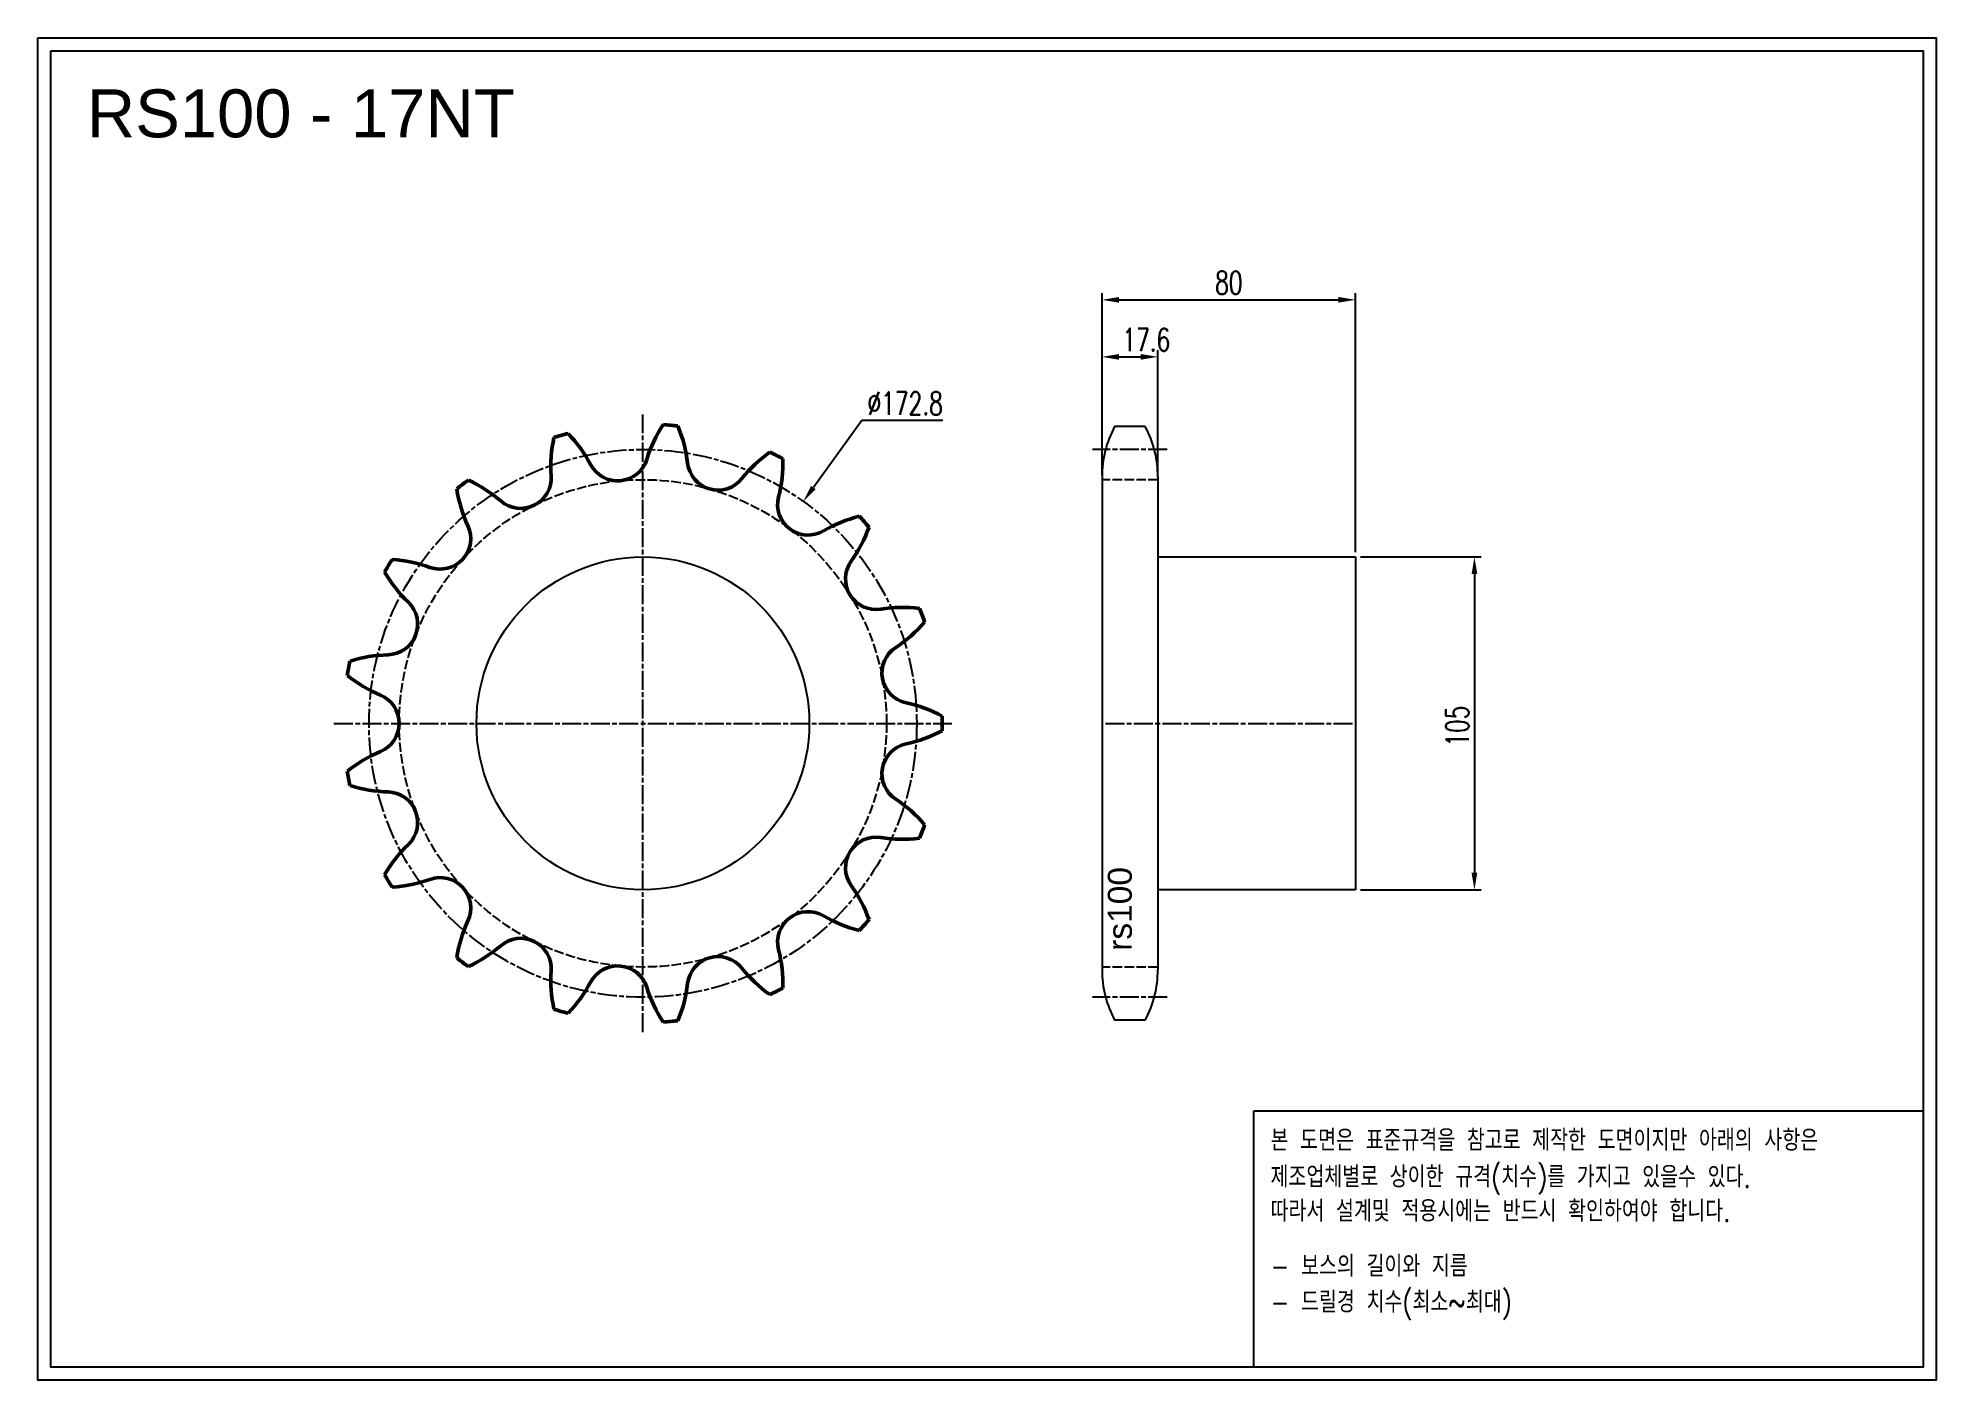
# Model space of a CAD drawing. Header units: millimetres. Extents: x -16701 to -16103, y 15711 to 16134.
import ezdxf

# ---------------------------------------------------------------- set-up
doc = ezdxf.new("R2010")
doc.units = ezdxf.units.MM
for name, pattern in [('AM_ISO02W050', [7.5, 6, -1.5]), ('AM_ISO02W050x2', [3.75, 3, -0.75]), ('AM_ISO08W050', [18, 12, -1.5, 3, -1.5]), ('AM_ISO08W050x2', [9, 6, -0.75, 1.5, -0.75])]:
    doc.linetypes.add(name, pattern=pattern)
for name, color, linetype, lineweight in [('AM_0N', 7, 'Continuous', 50), ('AM_3N', 6, 'AM_ISO02W050', 25), ('AM_7', 4, 'AM_ISO08W050', 25), ('AM_7N', 4, 'AM_ISO08W050', 25)]:
    doc.layers.add(name, color=color, linetype=linetype, lineweight=lineweight)
doc.layers.add('S-DIM', color=7, linetype='Continuous')
doc.styles.add('HAN', font='ROMANS.shx', dxfattribs={"width": 0.7, "bigfont": 'whgtxt.shx'})
doc.styles.add('HSG', font='SIMPLEX.shx', dxfattribs={"width": 0.7, "bigfont": 'HSG.shx'})
doc.styles.get("Standard").update_dxf_attribs({"font": 'arial.ttf'})
doc.dimstyles.new('APP16', dxfattribs={"dimscale": 3, "dimtxt": 2.4, "dimasz": 1.8, "dimexe": 0.7, "dimexo": 0.5, "dimgap": 0.6, "dimtad": 1, "dimtoh": 1, "dimdec": 1, "dimrnd": 0.01, "dimzin": 9, "dimdsep": 46, "dimtxsty": 'HSG', "dimcen": 0, "dimclrd": 1, "dimclre": 1, "dimclrt": 256, "dimazin": 2, "dimtp": 1, "dimtm": 1, "dimtfac": 0.5, "dimtdec": 1, "dimtofl": 0, "dimtmove": 0, "dimatfit": 3, "dimfxl": 0, "dimtvp": 1, "dimtolj": 2, "dimlwd": -1, "dimlwe": -1, "dimarcsym": 0})

# ---------------------------------------------------------------- blocks, each defined once
blk = doc.blocks.new('*D1')
at = {"layer": 'Defpoints', "color": 0, "transparency": 16777216}
for p in [(-16285.78, 15970.46), (-16285.78, 15865.46), (-16248.3, 15865.46)]:
    blk.add_point(p, dxfattribs=at)
at = {"layer": 'S-DIM', "color": 1, "transparency": 16777216}
for p, q in [((-16284.28, 15970.46), (-16246.2, 15970.46)), ((-16248.3, 15965.06), (-16248.3, 15870.86)), ((-16284.28, 15865.46), (-16246.2, 15865.46))]:
    blk.add_line(p, q, dxfattribs=at)
for points in [[(-16249.2, 15965.06), (-16247.4, 15965.06), (-16248.3, 15970.46)], [(-16249.2, 15870.86), (-16247.4, 15870.86), (-16248.3, 15865.46)]]:
    blk.add_solid(points, dxfattribs=at)
at = {"layer": 'S-DIM', "transparency": 16777216, "insert": (-16253.7, 15917.07), "char_height": 7.2, "attachment_point": 5, "rotation": 90, "style": 'HSG'}
blk.add_mtext('\\A2;105', dxfattribs=at)
blk = doc.blocks.new('*D2')
at = {"layer": 'Defpoints', "color": 0, "transparency": 16777216}
for p in [(-16348.18, 16033.57), (-16365.78, 15994.83), (-16348.18, 15994.83)]:
    blk.add_point(p, dxfattribs=at)
at = {"layer": 'S-DIM', "color": 1, "transparency": 16777216}
for p, q in [((-16365.78, 15996.33), (-16365.78, 16035.67)), ((-16348.18, 15996.33), (-16348.18, 16035.67)), ((-16360.38, 16033.57), (-16353.58, 16033.57))]:
    blk.add_line(p, q, dxfattribs=at)
for points in [[(-16360.38, 16034.47), (-16360.38, 16032.67), (-16365.78, 16033.57)], [(-16353.58, 16034.47), (-16353.58, 16032.67), (-16348.18, 16033.57)]]:
    blk.add_solid(points, dxfattribs=at)
at = {"layer": 'S-DIM', "transparency": 16777216, "insert": (-16351.81, 16038.97), "char_height": 7.2, "attachment_point": 5, "style": 'HSG'}
blk.add_mtext('\\A2;17.6', dxfattribs=at)
blk = doc.blocks.new('*D3')
at = {"layer": 'Defpoints', "color": 0, "transparency": 16777216}
for p in [(-16285.78, 16051.57), (-16365.78, 15994.83), (-16285.78, 15970.46)]:
    blk.add_point(p, dxfattribs=at)
at = {"layer": 'S-DIM', "color": 1, "transparency": 16777216}
for p, q in [((-16365.78, 15996.33), (-16365.78, 16053.67)), ((-16285.78, 15971.96), (-16285.78, 16053.67)), ((-16360.38, 16051.57), (-16291.18, 16051.57))]:
    blk.add_line(p, q, dxfattribs=at)
for points in [[(-16360.38, 16052.47), (-16360.38, 16050.67), (-16365.78, 16051.57)], [(-16291.18, 16052.47), (-16291.18, 16050.67), (-16285.78, 16051.57)]]:
    blk.add_solid(points, dxfattribs=at)
at = {"layer": 'S-DIM', "transparency": 16777216, "insert": (-16325.78, 16056.97), "char_height": 7.2, "attachment_point": 5, "style": 'HSG'}
blk.add_mtext('\\A2;80', dxfattribs=at)
blk = doc.blocks.new('*D4')
at = {"layer": 'Defpoints', "color": 0, "transparency": 16777216}
for p in [(-16460, 15987.98), (-16561.22, 15847.94)]:
    blk.add_point(p, dxfattribs=at)
at = {"layer": 'S-DIM', "color": 1, "transparency": 16777216}
for p, q in [((-16441.56, 16013.5), (-16456.84, 15992.36)), ((-16416, 16013.5), (-16441.56, 16013.5))]:
    blk.add_line(p, q, dxfattribs=at)
blk.add_solid([(-16457.57, 15992.89), (-16456.11, 15991.83), (-16460, 15987.98)], dxfattribs=at)
at = {"layer": 'S-DIM', "transparency": 16777216, "insert": (-16427.88, 16018.9), "char_height": 7.2, "attachment_point": 5, "style": 'HSG'}
blk.add_mtext('\\A2;∅172.8', dxfattribs=at)
blk = doc.blocks.new('notice1')
at = {"color": 4}
blk.add_lwpolyline([(-22142.12, 1735.9), (-22053.8, 1735.9), (-22053.8, 1702.07), (-22142.12, 1702.07)], close=True, dxfattribs=at)
at = {"color": 4, "style": 'HAN', "width": 0.8}
for s, p in [('본 도면은 표준규격을 참고로 제작한 도면이지만 아래의 사항은', (-22139.9, 1730.62)), ('제조업체별로 상이한 규격(치수)를 가지고 있을수 있다.', (-22139.9, 1725.78)), ('따라서 설계및 적용시에는 반드시 확인하여야 합니다.', (-22139.9, 1721.28)), ('- 보스의 길이와 지름', (-22139.9, 1714.03)), ('- 드릴경 치수(최소~최대)', (-22139.9, 1709.27))]:
    blk.add_text(s, height=2.7949, dxfattribs=at).set_placement(p)

msp = doc.modelspace()

# ---------------------------------------------------------------- linework, layer by layer
for p, q in [((-16352.15, 16011.6), (-16361.81, 16011.6)), ((-16365.78, 15995.7), (-16365.78, 15840.23)), ((-16348.18, 15995.7), (-16348.18, 15840.23)), ((-16348.18, 15970.46), (-16285.78, 15970.46)), ((-16285.78, 15970.46), (-16285.78, 15865.46)), ((-16285.78, 15865.46), (-16348.18, 15865.46)), ((-16352.15, 15824.33), (-16361.81, 15824.33))]:
    msp.add_line(p, q)
for points in [[(-16701.44, 16134.17), (-16102.69, 16134.17), (-16102.69, 15710.81), (-16701.44, 15710.81)], [(-16697.41, 16130.14), (-16106.72, 16130.14), (-16106.72, 15714.84), (-16697.41, 15714.84)]]:
    msp.add_lwpolyline(points, close=True)
msp.add_circle((-16510.61, 15917.96), 52.5)
for centre, start, end in [((-16331.98, 15995.7), 151.93881, 180), ((-16381.98, 15995.7), 0, 28.06119), ((-16331.98, 15840.23), 180, 208.06119), ((-16381.98, 15840.23), 331.93881, 0)]:
    msp.add_arc(centre, 33.8, start, end)
at = {"layer": 'AM_0N'}
for centre, radius, start, end in [((-16467.95, 15988.26), 43.43, 146.56233, 162.64706), ((-16510.61, 15917.96), 94.45, 83.30581, 86.10595), ((-16539.63, 15994.9), 43.43, 6.76471, 22.84943), ((-16496.23, 15998.92), 43.43, 167.7388, 183.82353), ((-16510.61, 15917.96), 94.45, 104.48228, 107.28242), ((-16565.46, 15979.22), 43.43, 27.94118, 44.0259), ((-16518.59, 16004.08), 9.62, 207.94118, 342.64706), ((-16486.94, 16001.15), 9.62, 186.76471, 321.47059), ((-16445.44, 15968.1), 43.43, 125.38586, 141.47059), ((-16510.61, 15917.96), 94.45, 62.12934, 64.92948), ((-16509.87, 16000.19), 43.43, 345.58824, 1.67296), ((-16510.61, 15917.96), 94.45, 125.65875, 128.45889), ((-16583.89, 15955.27), 43.43, 49.11765, 65.20237), ((-16549.16, 15995.39), 9.62, 229.11765, 3.82353), ((-16526.44, 15998.65), 43.43, 188.91527, 205), ((-16458.49, 15986.98), 9.62, 165.58824, 300.29412), ((-16431.73, 15941.17), 43.43, 104.20939, 120.29412), ((-16510.61, 15917.96), 94.45, 40.95287, 43.75301), ((-16574.53, 15976.23), 9.62, 250.29412, 25), ((-16480.22, 15994.37), 43.43, 324.41176, 340.49649), ((-16510.61, 15917.96), 94.45, 146.83522, 149.63536), ((-16592.42, 15926.28), 43.43, 70.29412, 86.37884), ((-16437.08, 15963.49), 9.62, 144.41176, 279.11765), ((-16554.52, 15987.48), 43.43, 210.09174, 226.17647), ((-16591.26, 15949.21), 9.62, 271.47059, 46.17647), ((-16428.67, 15911.11), 43.43, 83.03292, 99.11765), ((-16510.61, 15917.96), 94.45, 19.7764, 22.57654), ((-16454.67, 15978.23), 43.43, 303.23529, 319.32002), ((-16589.9, 15896.17), 43.43, 91.47059, 107.55532), ((-16425.59, 15933.86), 9.62, 123.23529, 257.94118), ((-16510.61, 15917.96), 94.45, 168.01169, 170.81183), ((-16576.67, 15966.93), 43.43, 231.26821, 247.35294), ((-16597.1, 15917.96), 9.62, 292.64706, 67.35294), ((-16436.68, 15881.97), 43.43, 61.85645, 77.94118), ((-16436.68, 15953.95), 43.43, 282.05882, 298.14355), ((-16510.61, 15917.96), 94.45, 358.59993, 1.40007), ((-16576.67, 15869), 43.43, 112.64706, 128.73179), ((-16425.59, 15902.07), 9.62, 102.05882, 236.76471), ((-16510.61, 15917.96), 94.45, 189.18817, 191.98831), ((-16589.9, 15939.76), 43.43, 252.44468, 268.52941), ((-16591.26, 15886.72), 9.62, 313.82353, 88.52941), ((-16454.67, 15857.69), 43.43, 40.67998, 56.76471), ((-16510.61, 15917.96), 94.45, 337.42346, 340.2236), ((-16554.52, 15848.44), 43.43, 133.82353, 149.90826), ((-16437.08, 15872.43), 9.62, 80.88235, 215.58824), ((-16428.67, 15924.82), 43.43, 260.88235, 276.96708), ((-16510.61, 15917.96), 94.45, 210.36464, 213.16478), ((-16592.42, 15909.64), 43.43, 273.62116, 289.70588), ((-16574.53, 15859.7), 9.62, 335, 109.70588), ((-16480.22, 15841.56), 43.43, 19.50351, 35.58824), ((-16526.44, 15837.27), 43.43, 155, 171.08473), ((-16458.49, 15848.94), 9.62, 59.70588, 194.41176), ((-16431.73, 15894.75), 43.43, 239.70588, 255.79061), ((-16510.61, 15917.96), 94.45, 316.24699, 319.04713), ((-16549.16, 15840.54), 9.62, 356.17647, 130.88235), ((-16510.61, 15917.96), 94.45, 231.54111, 234.34125), ((-16583.89, 15880.65), 43.43, 294.79763, 310.88235), ((-16486.94, 15834.77), 9.62, 38.52941, 173.23529), ((-16509.87, 15835.74), 43.43, 358.32704, 14.41176), ((-16496.23, 15837), 43.43, 176.17647, 192.2612), ((-16518.59, 15831.84), 9.62, 17.35294, 152.05882), ((-16445.44, 15867.82), 43.43, 218.52941, 234.61414), ((-16565.46, 15856.7), 43.43, 315.9741, 332.05882), ((-16467.95, 15847.67), 43.43, 197.35294, 213.43767), ((-16539.63, 15841.02), 43.43, 337.15057, 353.23529), ((-16510.61, 15917.96), 94.45, 295.07052, 297.87066), ((-16510.61, 15917.96), 94.45, 252.71758, 255.51772), ((-16510.61, 15917.96), 94.45, 273.89405, 276.69419)]:
    msp.add_arc(centre, radius, start, end, dxfattribs=at)
at = {"layer": 'AM_3N', "linetype": 'AM_ISO02W050x2'}
for p, q in [((-16348.18, 15994.83), (-16365.78, 15994.83)), ((-16348.18, 15841.09), (-16365.78, 15841.09))]:
    msp.add_line(p, q, dxfattribs=at)
msp.add_circle((-16510.61, 15917.96), 76.87, dxfattribs=at)
at = {"layer": 'AM_7', "linetype": 'AM_ISO08W050x2'}
for p, q in [((-16345.18, 16004.36), (-16368.78, 16004.36)), ((-16364.72, 15917.96), (-16285.78, 15917.96)), ((-16345.18, 15831.57), (-16368.78, 15831.57))]:
    msp.add_line(p, q, dxfattribs=at)
msp.add_circle((-16510.61, 15917.96), 86.39, dxfattribs=at)
at = {"layer": 'AM_7N', "linetype": 'AM_ISO08W050x2'}
for p, q in [((-16510.61, 15820.51), (-16510.61, 16015.41)), ((-16608.06, 15917.96), (-16413.16, 15917.96))]:
    msp.add_line(p, q, dxfattribs=at)

# ---------------------------------------------------------------- block references
at = {"xscale": 2.3911759872, "yscale": 2.3911759872, "zscale": 2.3911759872}
msp.add_blockref('notice1', (36627.79, 11644.9), dxfattribs=at)

# ---------------------------------------------------------------- texts
msp.add_text('RS100 - 17NT', height=15.12).set_placement((-16686.02, 16102.82))
at = {"insert": (-16363.95, 15846.22), "char_height": 7.56, "width": 32.5046, "attachment_point": 1, "rotation": 90}
msp.add_mtext('rs100', dxfattribs=at)

# ---------------------------------------------------------------- dimensions: what is measured, and where the dimension line sits
at = {"layer": 'S-DIM'}
dim = msp.add_linear_dim(base=(-16285.78, 16051.57), p1=(-16365.78, 15994.83), p2=(-16285.78, 15970.46), dimstyle='APP16', dxfattribs=at)
dim.commit()
dim.dimension.update_dxf_attribs({"geometry": '*D3', "text_midpoint": (-16325.78, 16056.97)})
dim = msp.add_linear_dim(base=(-16348.18, 16033.57), p1=(-16365.78, 15994.83), p2=(-16348.18, 15994.83), dimstyle='APP16', dxfattribs=at)
dim.commit()
dim.dimension.update_dxf_attribs({"geometry": '*D2', "text_midpoint": (-16351.81, 16033.57), "dimtype": 128})
dim = msp.add_diameter_dim_2p(p1=(-16561.22, 15847.94), p2=(-16460, 15987.98), dimstyle='APP16', dxfattribs=at)
dim.commit()
dim.dimension.update_dxf_attribs({"geometry": '*D4', "text_midpoint": (-16427.88, 16013.5), "dimtype": 131})
dim = msp.add_linear_dim(base=(-16248.3, 15865.46), p1=(-16285.78, 15970.46), p2=(-16285.78, 15865.46), angle=90, dimstyle='APP16', dxfattribs=at)
dim.commit()
dim.dimension.update_dxf_attribs({"geometry": '*D1', "text_midpoint": (-16248.3, 15917.07), "dimtype": 128})

doc.saveas('drawing.dxf')
